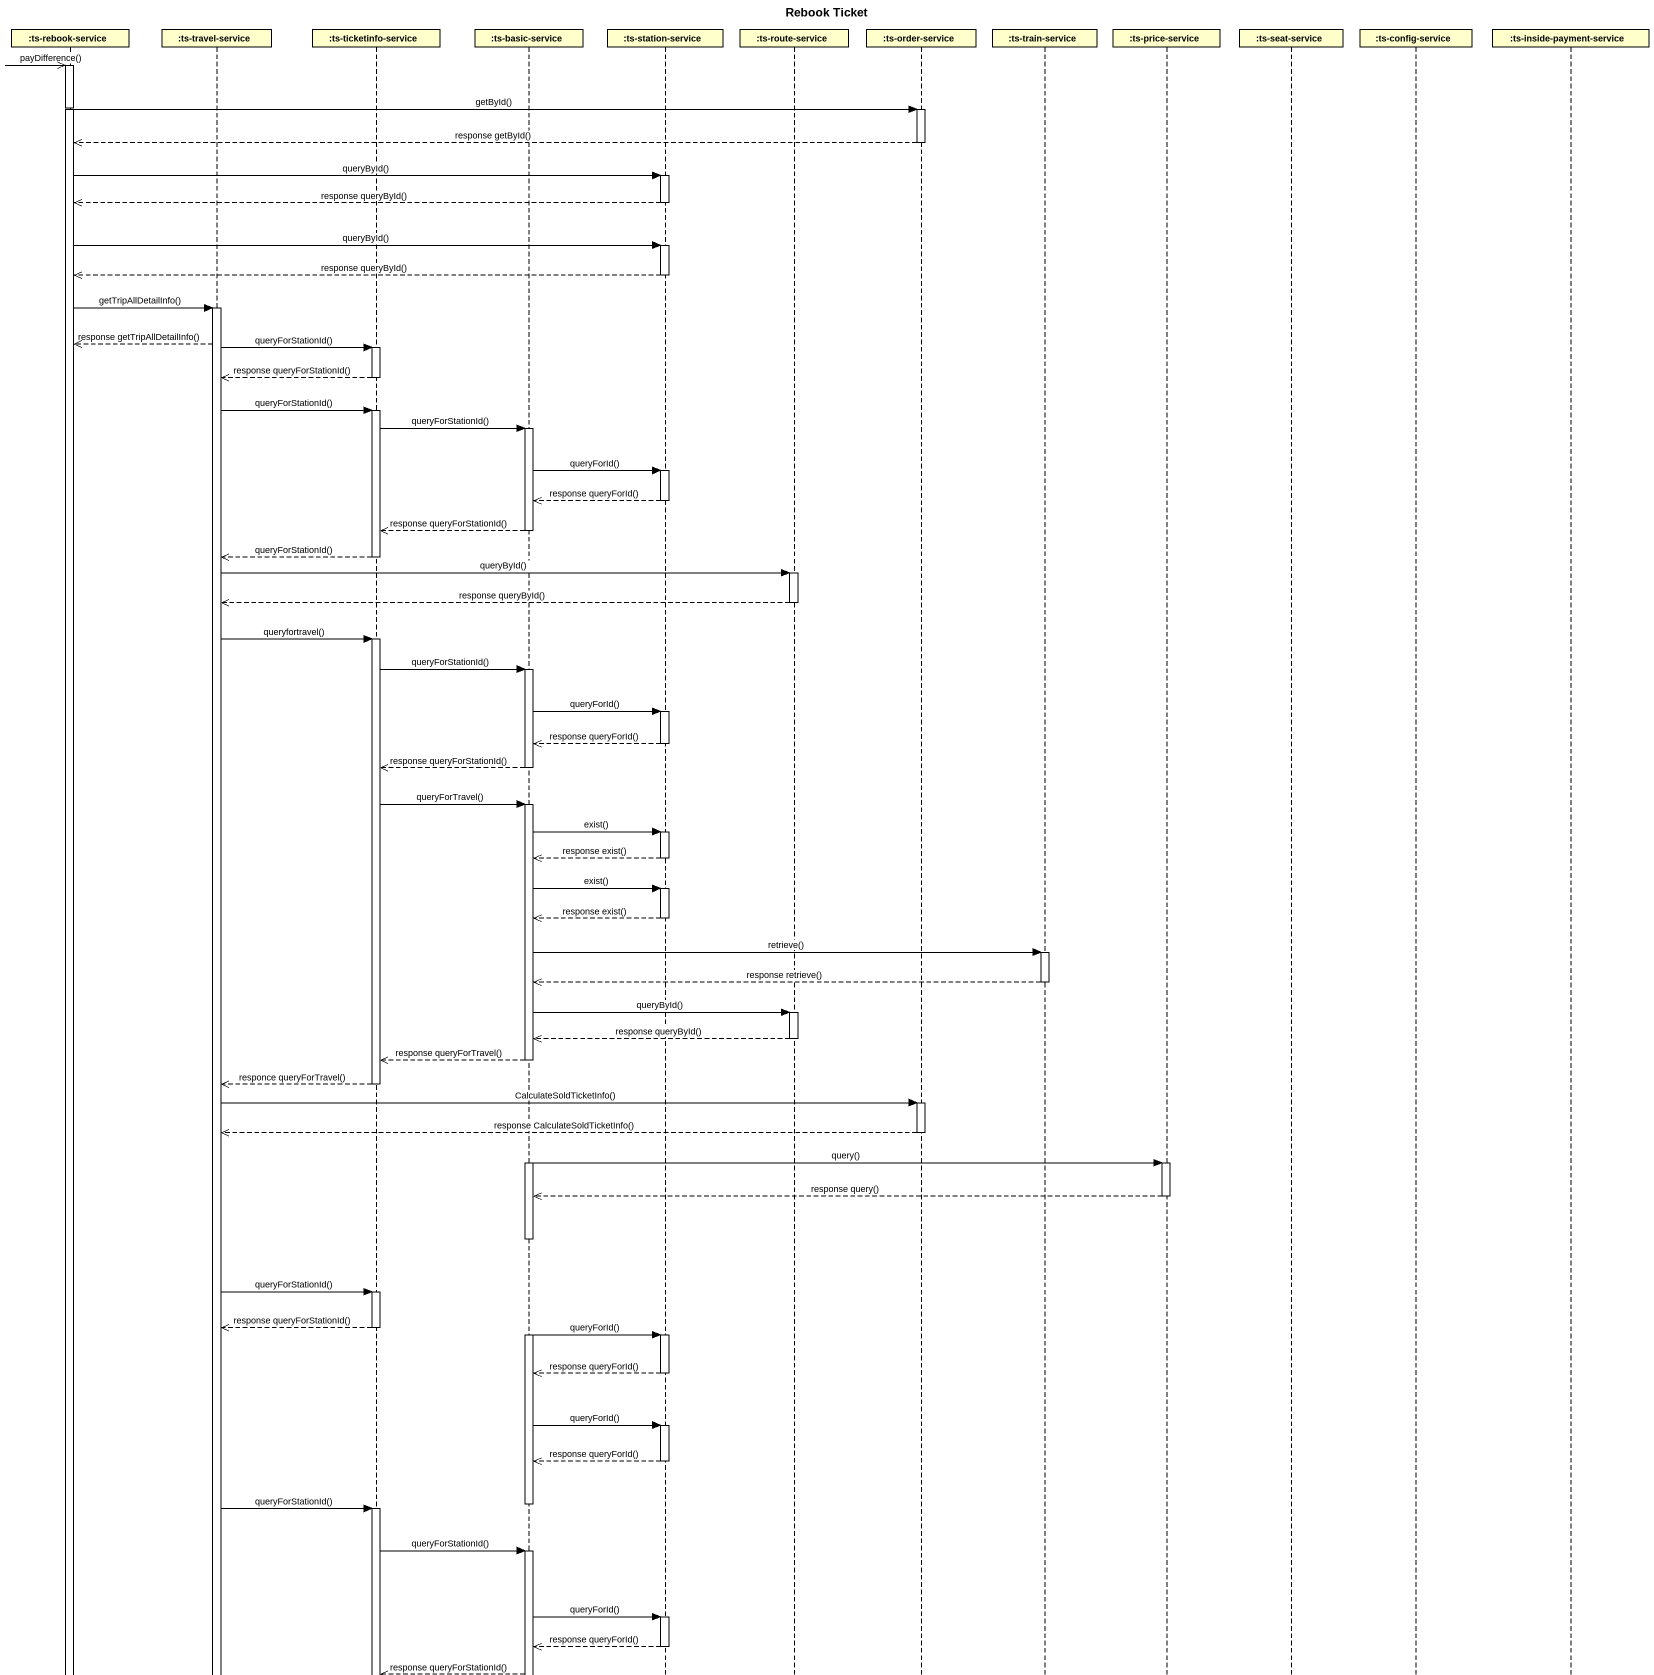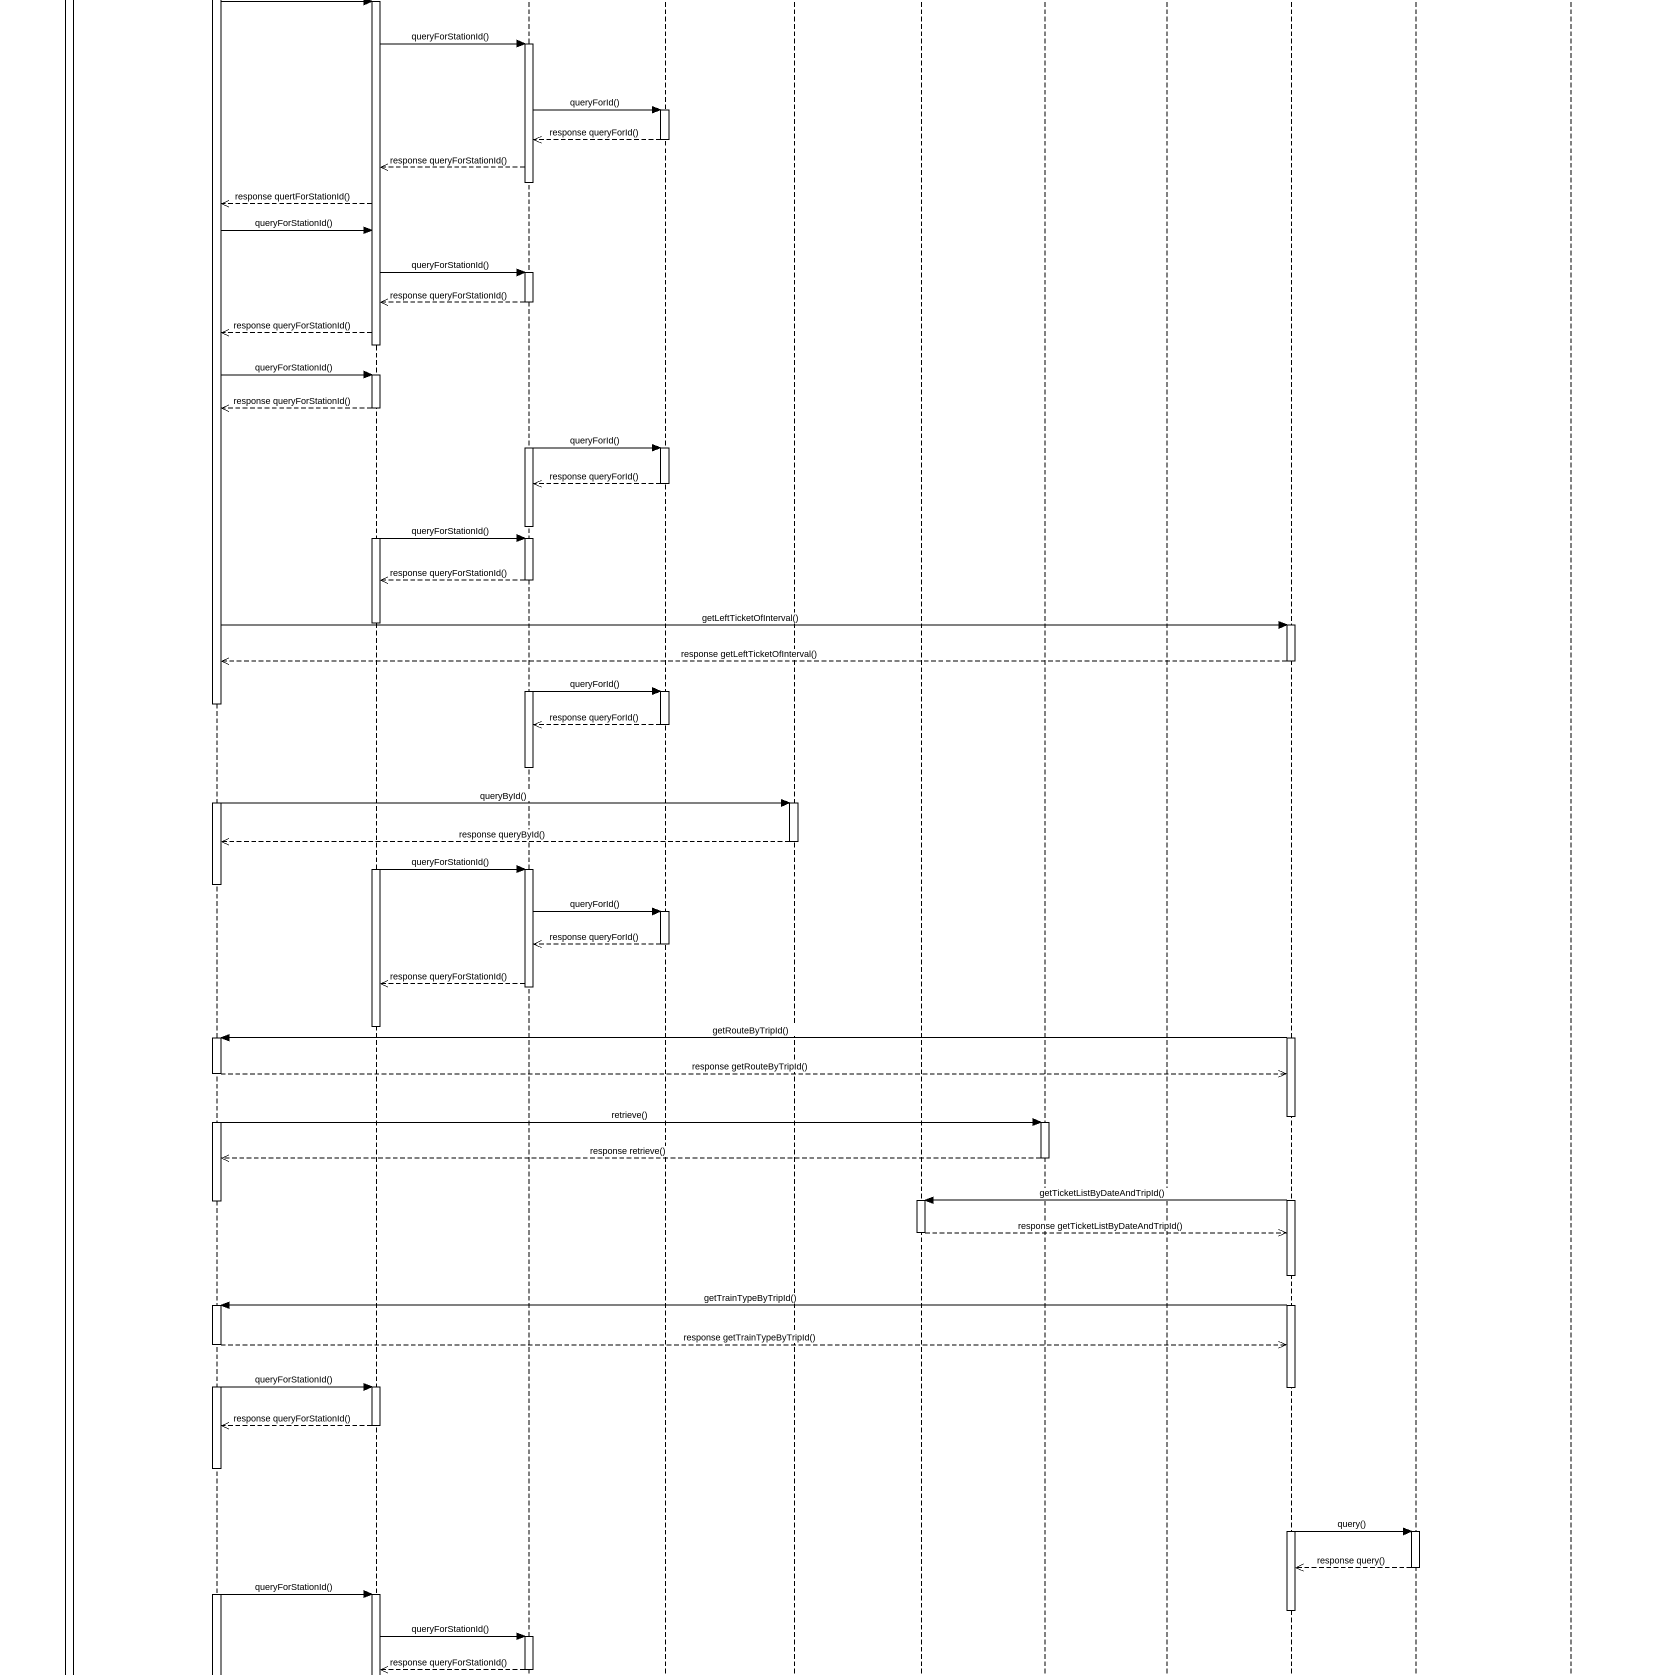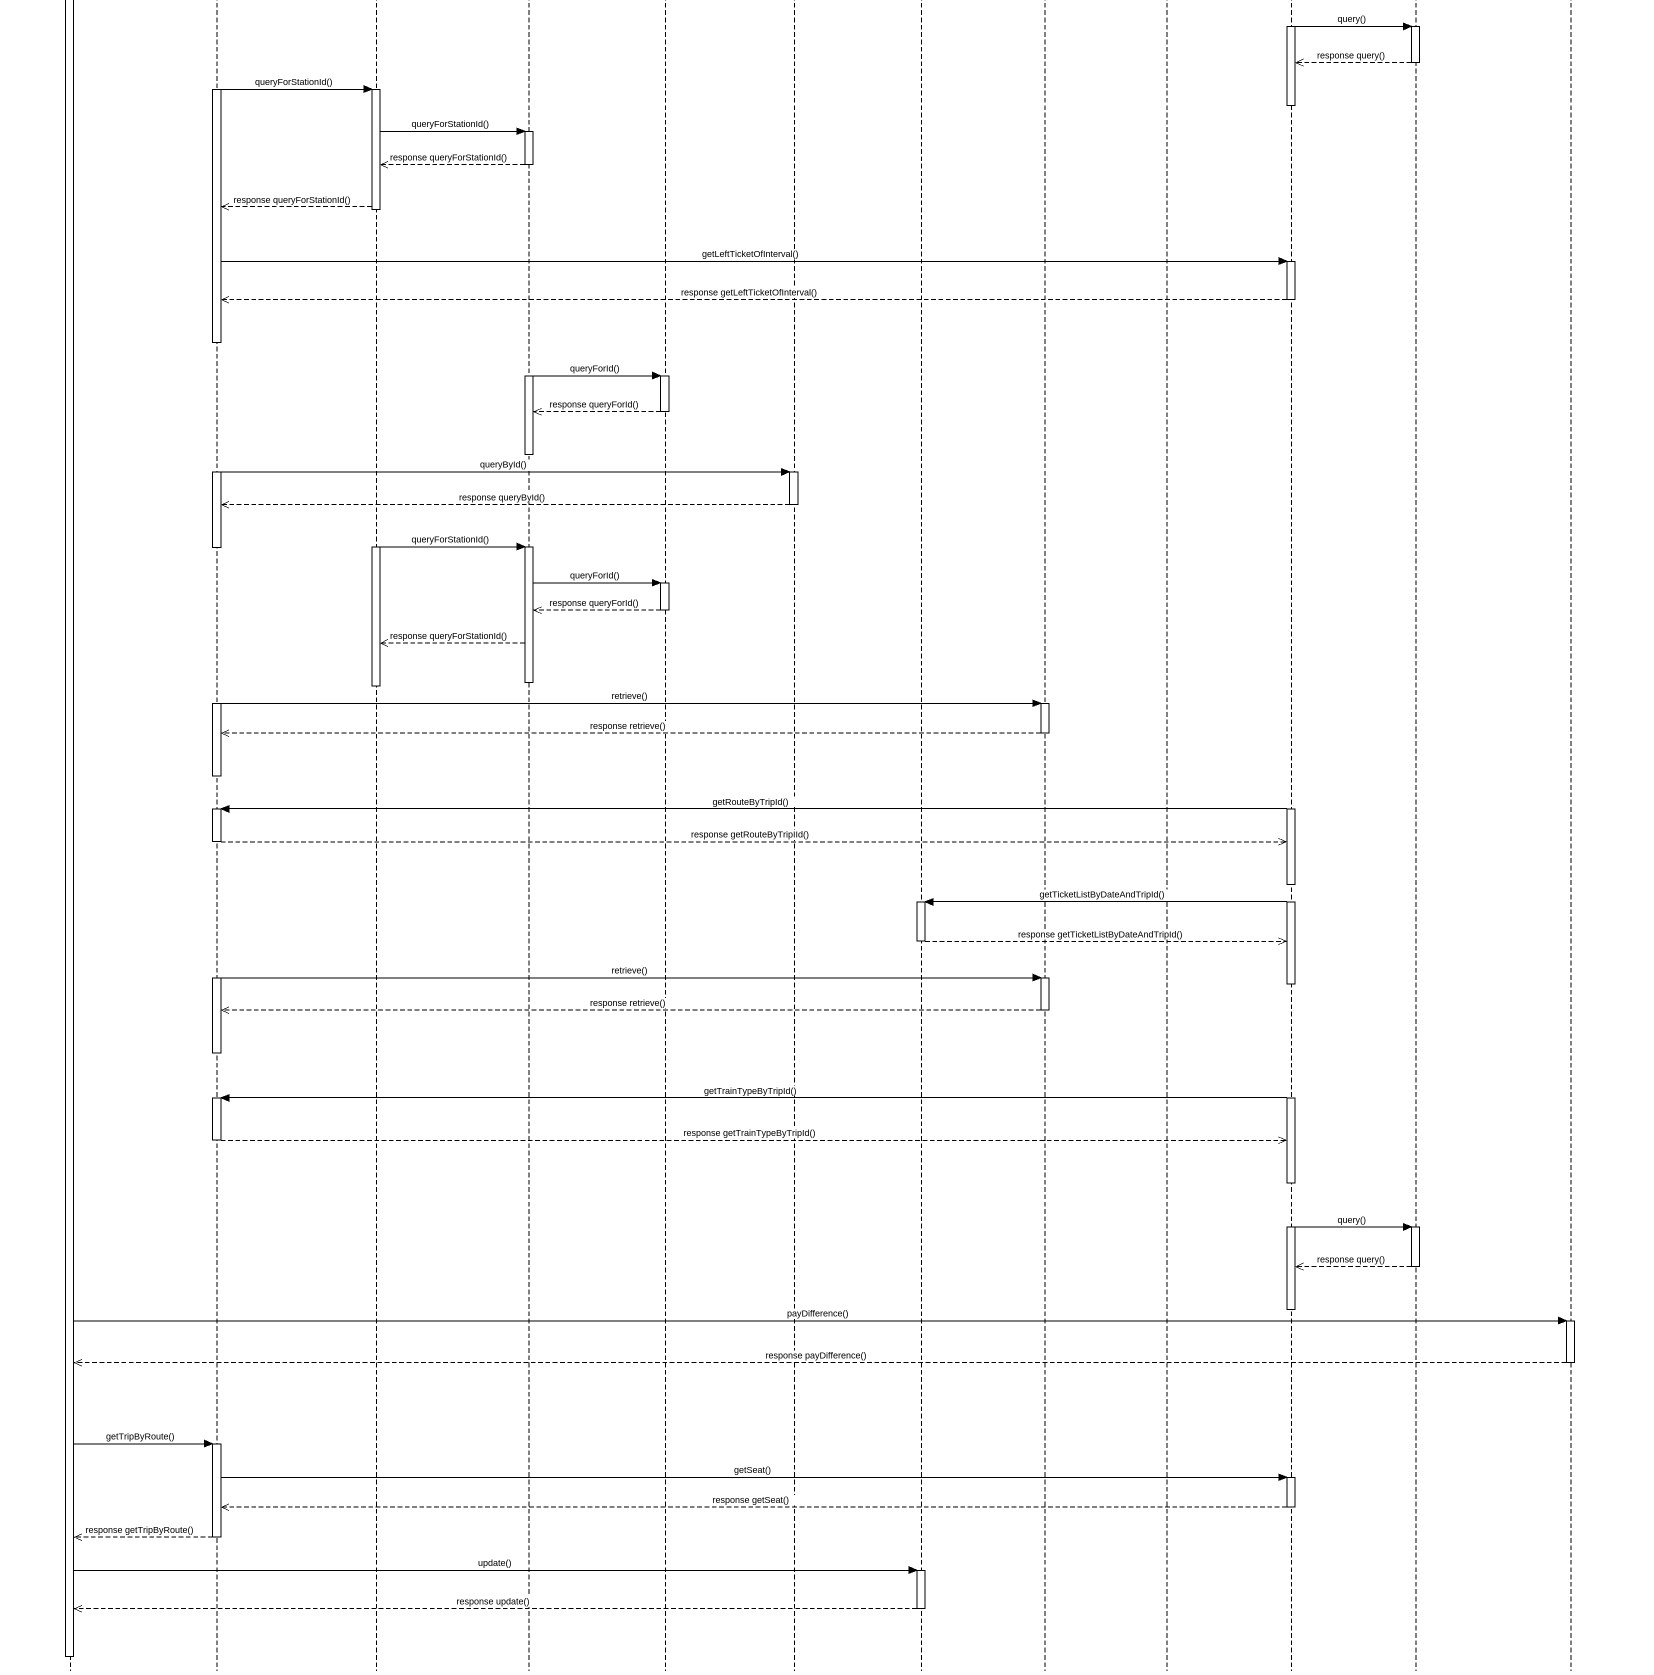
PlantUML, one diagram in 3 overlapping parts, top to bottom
@startuml
title Rebook Ticket
hide footbox
participant ":ts-rebook-service" as ts_rebook_service
participant ":ts-travel-service" as ts_travel_service
participant ":ts-ticketinfo-service" as ts_ticketinfo_service
participant ":ts-basic-service" as ts_basic_service
participant ":ts-station-service" as ts_station_service
participant ":ts-route-service" as ts_route_service
participant ":ts-order-service" as ts_order_service
participant ":ts-train-service" as ts_train_service
participant ":ts-price-service" as ts_price_service
participant ":ts-seat-service" as ts_seat_service
participant ":ts-config-service" as ts_config_service
participant ":ts-inside-payment-service" as ts_inside_payment_service

ts_rebook_service ->> ts_rebook_service : payDifference()
activate ts_rebook_service
ts_rebook_service -> ts_order_service : getById()
activate ts_order_service
ts_order_service -->> ts_rebook_service : response getById()
deactivate ts_order_service
ts_rebook_service -> ts_station_service : queryById()
activate ts_station_service
ts_station_service -->> ts_rebook_service : response queryById()
deactivate ts_station_service
ts_rebook_service -> ts_station_service : queryById()
activate ts_station_service
ts_station_service -->> ts_rebook_service : response queryById()
deactivate ts_station_service
ts_rebook_service -> ts_travel_service : getTripAllDetailInfo()
activate ts_travel_service
ts_travel_service -->> ts_rebook_service : response getTripAllDetailInfo()
ts_travel_service -> ts_ticketinfo_service : queryForStationId()
activate ts_ticketinfo_service
ts_ticketinfo_service -->> ts_travel_service : response queryForStationId()
deactivate ts_ticketinfo_service
ts_travel_service -> ts_ticketinfo_service : queryForStationId()
activate ts_ticketinfo_service
ts_ticketinfo_service -> ts_basic_service : queryForStationId()
activate ts_basic_service
ts_basic_service -> ts_station_service : queryForId()
activate ts_station_service
ts_station_service -->> ts_basic_service : response queryForId()
deactivate ts_station_service
ts_basic_service -->> ts_ticketinfo_service : response queryForStationId()
deactivate ts_basic_service
ts_ticketinfo_service -->> ts_travel_service : queryForStationId()
deactivate ts_ticketinfo_service
ts_travel_service -> ts_route_service : queryById()
activate ts_route_service
ts_route_service -->> ts_travel_service : response queryById()
deactivate ts_route_service
ts_travel_service -> ts_ticketinfo_service : queryfortravel()
activate ts_ticketinfo_service
ts_ticketinfo_service -> ts_basic_service : queryForStationId()
activate ts_basic_service
ts_basic_service -> ts_station_service : queryForId()
activate ts_station_service
ts_station_service -->> ts_basic_service : response queryForId()
deactivate ts_station_service
ts_basic_service -->> ts_ticketinfo_service : response queryForStationId()
deactivate ts_basic_service
ts_ticketinfo_service -> ts_basic_service : queryForTravel()
activate ts_basic_service
ts_basic_service -> ts_station_service : exist()
activate ts_station_service
ts_station_service -->> ts_basic_service : response exist()
deactivate ts_station_service
ts_basic_service -> ts_station_service : exist()
activate ts_station_service
ts_station_service -->> ts_basic_service : response exist()
deactivate ts_station_service
ts_basic_service -> ts_train_service : retrieve()
activate ts_train_service
ts_train_service -->> ts_basic_service : response retrieve()
deactivate ts_train_service
ts_basic_service -> ts_route_service : queryById()
activate ts_route_service
ts_route_service -->> ts_basic_service : response queryById()
deactivate ts_route_service
ts_basic_service -->> ts_ticketinfo_service : response queryForTravel()
deactivate ts_basic_service
ts_ticketinfo_service -->> ts_travel_service : responce queryForTravel()
deactivate ts_ticketinfo_service
ts_travel_service -> ts_order_service : CalculateSoldTicketInfo()
activate ts_order_service
ts_order_service -->> ts_travel_service : response CalculateSoldTicketInfo()
deactivate ts_order_service
activate ts_basic_service
ts_basic_service -> ts_price_service : query()
activate ts_price_service
ts_price_service -->> ts_basic_service : response query()
deactivate ts_price_service
deactivate ts_basic_service
ts_travel_service -> ts_ticketinfo_service : queryForStationId()
activate ts_ticketinfo_service
ts_ticketinfo_service -->> ts_travel_service : response queryForStationId()
deactivate ts_ticketinfo_service
activate ts_basic_service
ts_basic_service -> ts_station_service : queryForId()
activate ts_station_service
ts_station_service -->> ts_basic_service : response queryForId()
deactivate ts_station_service
ts_basic_service -> ts_station_service : queryForId()
activate ts_station_service
ts_station_service -->> ts_basic_service : response queryForId()
deactivate ts_station_service
deactivate ts_basic_service
ts_travel_service -> ts_ticketinfo_service : queryForStationId()
activate ts_ticketinfo_service
ts_ticketinfo_service -> ts_basic_service : queryForStationId()
activate ts_basic_service
ts_basic_service -> ts_station_service : queryForId()
activate ts_station_service
ts_station_service -->> ts_basic_service : response queryForId()
deactivate ts_station_service
ts_basic_service -->> ts_ticketinfo_service : response queryForStationId()
deactivate ts_basic_service
ts_ticketinfo_service -->> ts_travel_service : response quertForStationId()
ts_travel_service -> ts_ticketinfo_service : queryForStationId()
ts_ticketinfo_service -> ts_basic_service : queryForStationId()
activate ts_basic_service
ts_basic_service -->> ts_ticketinfo_service : response queryForStationId()
deactivate ts_basic_service
ts_ticketinfo_service -->> ts_travel_service : response queryForStationId()
deactivate ts_ticketinfo_service
ts_travel_service -> ts_ticketinfo_service : queryForStationId()
activate ts_ticketinfo_service
ts_ticketinfo_service -->> ts_travel_service : response queryForStationId()
deactivate ts_ticketinfo_service
activate ts_basic_service
ts_basic_service -> ts_station_service : queryForId()
activate ts_station_service
ts_station_service -->> ts_basic_service : response queryForId()
deactivate ts_station_service
deactivate ts_basic_service
activate ts_ticketinfo_service
ts_ticketinfo_service -> ts_basic_service : queryForStationId()
activate ts_basic_service
ts_basic_service -->> ts_ticketinfo_service : response queryForStationId()
deactivate ts_basic_service
deactivate ts_ticketinfo_service
ts_travel_service -> ts_seat_service : getLeftTicketOfInterval()
activate ts_seat_service
ts_seat_service -->> ts_travel_service : response getLeftTicketOfInterval()
deactivate ts_seat_service
activate ts_basic_service
ts_basic_service -> ts_station_service : queryForId()
activate ts_station_service
deactivate ts_travel_service
ts_station_service -->> ts_basic_service : response queryForId()
deactivate ts_station_service
deactivate ts_basic_service
activate ts_travel_service
ts_travel_service -> ts_route_service : queryById()
activate ts_route_service
ts_route_service -->> ts_travel_service : response queryById()
deactivate ts_route_service
activate ts_ticketinfo_service
ts_ticketinfo_service -> ts_basic_service : queryForStationId()
activate ts_basic_service
deactivate ts_travel_service
ts_basic_service -> ts_station_service : queryForId()
activate ts_station_service
ts_station_service -->> ts_basic_service : response queryForId()
deactivate ts_station_service
ts_basic_service -->> ts_ticketinfo_service : response queryForStationId()
deactivate ts_basic_service
deactivate ts_ticketinfo_service
activate ts_seat_service
ts_seat_service -> ts_travel_service : getRouteByTripId()
activate ts_travel_service
ts_travel_service -->> ts_seat_service : response getRouteByTripId()
deactivate ts_seat_service
ts_travel_service -> ts_train_service : retrieve()
activate ts_train_service
ts_train_service -->> ts_travel_service : response retrieve()
deactivate ts_train_service
activate ts_seat_service
ts_seat_service -> ts_order_service : getTicketListByDateAndTripId()
activate ts_order_service
deactivate ts_travel_service
ts_order_service -->> ts_seat_service : response getTicketListByDateAndTripId()
deactivate ts_order_service
ts_seat_service -> ts_travel_service : getTrainTypeByTripId()
activate ts_travel_service
ts_travel_service -->> ts_seat_service : response getTrainTypeByTripId()
ts_travel_service -> ts_ticketinfo_service : queryForStationId()
activate ts_ticketinfo_service
deactivate ts_seat_service
ts_ticketinfo_service -->> ts_travel_service : response queryForStationId()
deactivate ts_ticketinfo_service
deactivate ts_travel_service
activate ts_seat_service
ts_seat_service -> ts_config_service : query()
activate ts_config_service
ts_config_service -->> ts_seat_service : response query()
deactivate ts_config_service
activate ts_travel_service
ts_travel_service -> ts_ticketinfo_service : queryForStationId()
activate ts_ticketinfo_service
deactivate ts_seat_service
ts_ticketinfo_service -> ts_basic_service : queryForStationId()
activate ts_basic_service
ts_basic_service -->> ts_ticketinfo_service : response queryForStationId()
deactivate ts_basic_service
ts_ticketinfo_service -->> ts_travel_service : response queryForStationId()
deactivate ts_ticketinfo_service
ts_travel_service -> ts_seat_service : getLeftTicketOfInterval()
activate ts_seat_service
ts_seat_service -->> ts_travel_service : response getLeftTicketOfInterval()
deactivate ts_seat_service
deactivate ts_travel_service
activate ts_basic_service
ts_basic_service -> ts_station_service : queryForId()
activate ts_station_service
ts_station_service -->> ts_basic_service : response queryForId()
deactivate ts_station_service
deactivate ts_basic_service
activate ts_travel_service
ts_travel_service -> ts_route_service : queryById()
activate ts_route_service
ts_route_service -->> ts_travel_service : response queryById()
deactivate ts_route_service
activate ts_ticketinfo_service
ts_ticketinfo_service -> ts_basic_service : queryForStationId()
activate ts_basic_service
deactivate ts_travel_service
ts_basic_service -> ts_station_service : queryForId()
activate ts_station_service
ts_station_service -->> ts_basic_service : response queryForId()
deactivate ts_station_service
ts_basic_service -->> ts_ticketinfo_service : response queryForStationId()
deactivate ts_basic_service
deactivate ts_ticketinfo_service
activate ts_travel_service
ts_travel_service -> ts_train_service : retrieve()
activate ts_train_service
ts_train_service -->> ts_travel_service : response retrieve()
deactivate ts_train_service
deactivate ts_travel_service
activate ts_seat_service
ts_seat_service -> ts_travel_service : getRouteByTripId()
activate ts_travel_service
ts_travel_service -->> ts_seat_service : response getRouteByTripIId()
deactivate ts_travel_service
ts_seat_service -> ts_order_service : getTicketListByDateAndTripId()
activate ts_order_service
ts_order_service -->> ts_seat_service : response getTicketListByDateAndTripId()
deactivate ts_order_service
activate ts_travel_service
ts_travel_service -> ts_train_service : retrieve()
activate ts_train_service
deactivate ts_seat_service
ts_train_service -->> ts_travel_service : response retrieve()
deactivate ts_train_service
deactivate ts_travel_service
activate ts_seat_service
ts_seat_service -> ts_travel_service : getTrainTypeByTripId()
activate ts_travel_service
ts_travel_service -->> ts_seat_service : response getTrainTypeByTripId()
deactivate ts_travel_service
ts_seat_service -> ts_config_service : query()
activate ts_config_service
ts_config_service -->> ts_seat_service : response query()
deactivate ts_config_service
deactivate ts_seat_service
ts_rebook_service -> ts_inside_payment_service : payDifference()
activate ts_inside_payment_service
ts_inside_payment_service -->> ts_rebook_service : response payDifference()
deactivate ts_inside_payment_service
ts_rebook_service -> ts_travel_service : getTripByRoute()
activate ts_travel_service
ts_travel_service -> ts_seat_service : getSeat()
activate ts_seat_service
ts_seat_service -->> ts_travel_service : response getSeat()
deactivate ts_seat_service
ts_travel_service -->> ts_rebook_service : response getTripByRoute()
deactivate ts_travel_service
ts_rebook_service -> ts_order_service : update()
activate ts_order_service
ts_order_service -->> ts_rebook_service : response update()
deactivate ts_order_service
deactivate ts_rebook_service
@enduml
